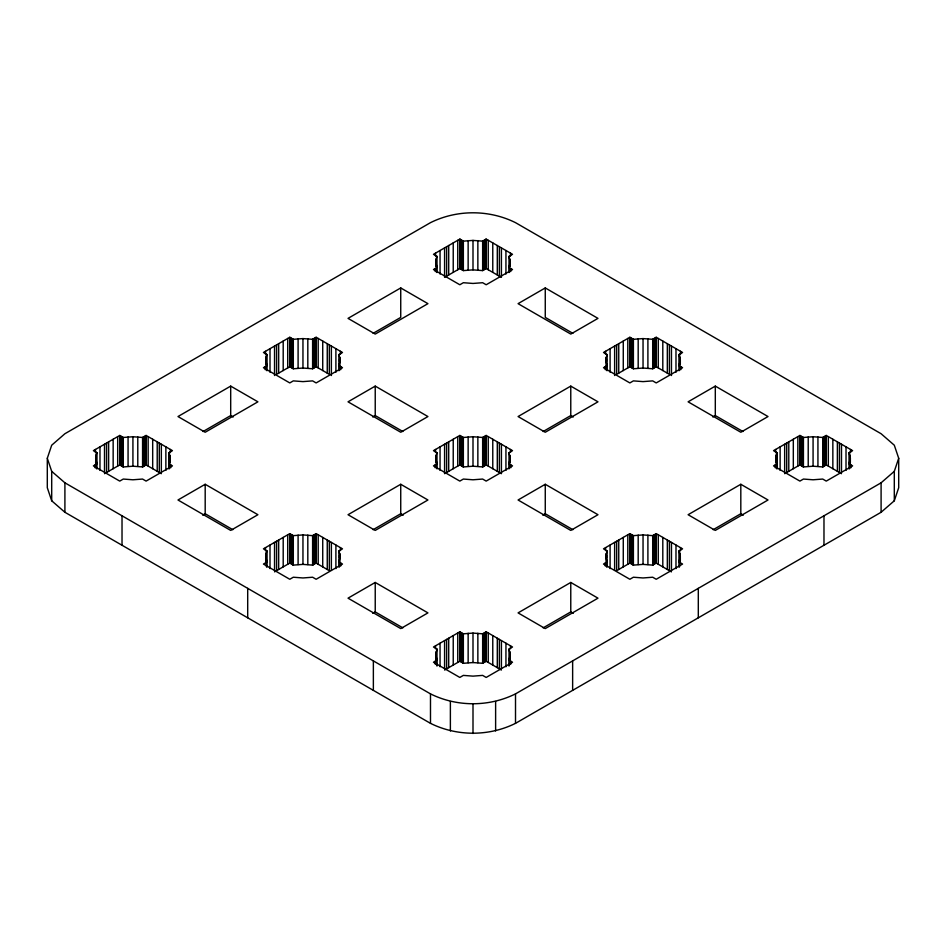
<?xml version="1.0" encoding="UTF-8"?>
<svg xmlns="http://www.w3.org/2000/svg" width="946" height="946" viewBox="0 0 946 946"><rect width="100%" height="100%" fill="white"/><g stroke="black" fill="none" stroke-linecap="round" stroke-linejoin="round"><path stroke-width="1.42" d="M95.652 462.689L95.972 455.464L96.918 452.696L93.382 450.663L119.74 435.444L123.276 437.478L132.925 436.756L142.574 437.478L146.098 435.444L172.456 450.663L168.932 452.696L168.932 468.897M168.932 452.696L170.185 458.266L168.932 463.847L172.456 465.881L146.098 481.1L142.574 479.054L132.925 479.788L123.276 479.054L119.74 481.1L93.382 465.881L96.918 463.847L95.652 458.266M265.684 364.517L266.003 357.292L266.949 354.525L263.426 352.491L289.783 337.273L293.307 339.307L302.957 338.585L312.606 339.307L316.141 337.273L342.499 352.491L338.964 354.525L338.964 370.726M265.684 560.86L266.003 553.635L266.949 550.868L263.426 548.834L289.783 533.615L293.307 535.649L302.957 534.928L312.606 535.649L316.141 533.615L342.499 548.834L338.964 550.868L338.964 567.068M435.728 266.346L436.047 259.121L436.993 256.354L433.469 254.32L459.827 239.102L463.351 241.135L473 240.414L482.649 241.135L486.173 239.102L512.531 254.32L509.007 256.354L509.007 272.554M435.728 462.689L436.047 455.464L436.993 452.696L433.469 450.663L459.827 435.444L463.351 437.478L473 436.756L482.649 437.478L486.173 435.444L512.531 450.663L509.007 452.696L509.007 468.897M435.728 660.509L435.728 654.608L436.993 649.039L433.469 647.005L459.827 631.786L463.351 633.82L473 633.099L482.649 633.82L486.173 631.786L512.531 647.005L509.007 649.039L509.007 666.079M509.007 256.354L510.272 261.924L509.007 267.493L512.531 269.539L486.173 284.758L482.649 282.712L473 283.445L463.351 282.712L459.827 284.758L433.469 269.539L436.993 267.493L435.728 261.924M509.007 452.696L510.272 458.266L509.007 463.847L512.531 465.881L486.173 481.1L482.649 479.054L473 479.788L463.351 479.054L459.827 481.1L433.469 465.881L436.993 463.847L435.728 458.266M509.007 649.039L510.272 654.608L509.007 660.19L512.531 662.224L486.173 677.442L482.649 675.397L473 676.13L463.351 675.397L459.827 677.442L433.469 662.224L436.993 660.19L435.728 654.608M607.036 354.525L605.771 360.095L607.036 365.676L603.501 367.71L629.859 382.929L633.394 380.883L643.043 381.616L652.693 380.883L656.217 382.929L682.574 367.71L679.051 365.676L680.316 360.095L679.051 354.525L682.574 352.491L656.217 337.273L652.693 339.307L643.043 338.585L633.394 339.307L629.859 337.273L603.501 352.491L607.036 354.525L607.036 370.726M607.036 550.868L605.771 556.437L607.036 562.019L603.501 564.053L629.859 579.271L633.394 577.226L643.043 577.959L652.693 577.226L656.217 579.271L682.574 564.053L679.051 562.019L680.316 556.437L679.051 550.868L682.574 548.834L656.217 533.615L652.693 535.649L643.043 534.928L633.394 535.649L629.859 533.615L603.501 548.834L607.036 550.868L607.036 567.068M775.815 462.689L776.122 455.464L777.068 452.696L773.544 450.663L799.902 435.444L803.426 437.478L813.075 436.756L822.724 437.478L826.26 435.444L852.618 450.663L849.082 452.696L849.082 468.897M849.082 452.696L850.348 458.266L849.082 463.847L852.618 465.881L826.26 481.1L822.724 479.054L813.075 479.788L803.426 479.054L799.902 481.1L773.544 465.881L777.068 463.847L775.815 458.266M47.3 458.266L51.699 445.211L64.907 433.729L430.489 222.653C456.93 209.515 489.07 209.515 515.511 222.653L881.093 433.729L894.301 445.211L898.7 458.266L898.7 487.734L894.301 500.789L881.093 512.271L515.511 723.347C489.07 736.485 456.93 736.485 430.489 723.347L64.907 512.271L51.699 500.789L47.3 487.734L47.3 458.266L51.699 471.333L51.699 500.789M894.301 500.789L894.301 471.333L898.7 458.266M51.699 471.333L64.907 482.815L430.489 693.879C456.93 707.029 489.07 707.029 515.511 693.879L881.093 482.815L894.301 471.333M230.694 386.11L177.978 416.547L205.187 432.251L257.903 401.825L230.694 386.11L230.694 415.578L203.083 431.518M400.737 287.939L348.022 318.376L375.231 334.08L427.935 303.654L400.737 287.939L400.737 317.407L373.126 333.347M104.509 473.698L119.74 464.9L123.276 466.946L132.925 466.212L142.574 466.946L146.098 464.9L161.34 473.698M329.314 344.888L329.314 374.344L316.141 366.729L312.606 368.774L302.957 368.041L293.307 368.774L289.783 366.729L276.599 374.344L276.599 344.888M501.415 247.899L501.415 277.355L486.173 268.558L482.649 270.603L473 269.87L463.351 270.603L459.827 268.558L444.585 277.355L444.585 247.899M205.187 484.281L177.978 499.996L230.694 530.422L257.903 514.719L205.187 484.281L205.187 513.749L232.799 529.689M375.231 386.11L348.022 401.825L400.737 432.251L427.935 416.547L375.231 386.11L375.231 415.578L402.842 431.518M545.263 287.939L518.065 303.654L570.769 334.08L597.978 318.376L545.263 287.939L545.263 317.407L572.874 333.347M202.716 515.168L205.187 513.749M372.759 416.997L375.231 415.578M400.737 484.281L348.022 514.719L375.231 530.422L427.935 499.996L400.737 484.281L400.737 513.749L373.126 529.689M570.769 386.11L518.065 416.547L545.263 432.251L597.978 401.825L570.769 386.11L570.769 415.578L543.158 431.518M274.541 571.869L289.783 563.071L293.307 565.117L302.957 564.384L312.606 565.117L316.141 563.071L329.314 570.686L329.314 541.23M501.415 444.242L501.415 473.698L486.173 464.9L482.649 466.946L473 466.212L463.351 466.946L459.827 464.9L444.585 473.698L444.585 444.242M669.401 344.888L669.401 374.344L656.217 366.729L652.693 368.774L643.043 368.041L633.394 368.774L629.859 366.729L616.686 374.344L616.686 344.888M375.231 582.452L348.022 598.168L400.737 628.593L427.935 612.89L375.231 582.452L375.231 611.92L402.842 627.86M545.263 484.281L518.065 499.996L570.769 530.422L597.978 514.719L545.263 484.281L545.263 513.749L572.874 529.689M715.306 386.11L688.097 401.825L740.813 432.251L768.022 416.547L715.306 386.11L715.306 415.578L742.917 431.518M372.759 613.339L375.231 611.92M542.791 515.168L545.263 513.749M712.835 416.997L715.306 415.578M570.769 582.452L518.065 612.89L545.263 628.593L597.978 598.168L570.769 582.452L570.769 611.92L543.158 627.86M740.813 484.281L688.097 514.719L715.306 530.422L768.022 499.996L740.813 484.281L740.813 513.749L713.201 529.689M444.585 670.04L459.827 661.242L463.351 663.288L473 662.555L482.649 663.288L486.173 661.242L501.415 670.04M671.459 571.869L656.217 563.071L652.693 565.117L643.043 564.384L633.394 565.117L629.859 563.071L616.686 570.686L616.686 541.23M784.66 473.698L799.902 464.9L803.426 466.946L813.075 466.212L822.724 466.946L826.26 464.9L841.491 473.698M570.769 415.578L573.241 416.997M740.813 513.749L743.284 515.168M230.694 415.578L233.165 416.997M400.737 513.749L403.209 515.168M570.769 611.92L573.241 613.339M338.964 354.525L340.229 360.095L338.964 365.676L342.499 367.71L316.141 382.929L312.606 380.883L302.957 381.616L293.307 380.883L289.783 382.929L263.426 367.71L266.949 365.676L265.684 360.095M338.964 550.868L340.229 556.437L338.964 562.019L342.499 564.053L316.141 579.271L312.606 577.226L302.957 577.959L293.307 577.226L289.783 579.271L263.426 564.053L266.949 562.019L265.684 556.437M881.093 482.815L881.093 512.271M850.844 464.864L850.844 467.809M850.549 449.468L850.549 452.425M850.348 458.266L850.348 462.689M850.028 455.464L850.028 462.831M849.638 452.377L849.638 468.577M846.02 446.855L846.02 470.422M841.491 444.242L841.491 472.231M839.433 443.059L839.433 472.515M837.376 441.865L837.376 471.321M832.847 439.251L832.847 468.708M828.318 436.638L828.318 466.094M826.26 435.444L826.26 464.9M825.704 435.763L825.704 465.219M824.498 436.461L824.498 465.929M823.978 515.795L823.978 545.251M823.28 437.158L823.28 466.626M822.724 437.478L822.724 466.946M817.935 436.934L817.935 466.39M813.075 436.756L813.075 466.212M808.215 436.934L808.215 466.39M803.426 437.478L803.426 466.946M802.882 437.158L802.882 466.626M801.664 436.461L801.664 465.929M800.458 435.763L800.458 465.219M799.902 435.444L799.902 464.9M797.845 436.638L797.845 466.094M793.316 439.251L793.316 468.708M788.787 441.865L788.787 471.321M786.717 443.059L786.717 472.515M784.66 444.242L784.66 472.231M780.131 446.855L780.131 470.422M777.068 452.696L777.068 468.897M776.524 452.377L776.524 468.577M776.122 455.464L776.122 462.831M775.602 449.468L775.602 452.425M775.306 464.864L775.306 467.809M698.302 588.353L698.302 617.809M680.813 366.693L680.813 369.638M680.517 351.297L680.517 354.253M680.517 547.639L680.517 550.596M680.316 360.095L680.316 364.517M680.316 556.437L680.316 560.86M679.997 357.292L679.997 364.659M679.997 553.635L679.997 561.002M679.595 354.206L679.595 370.406M679.595 550.548L679.595 566.76M679.051 354.525L679.051 370.726M679.051 550.868L679.051 567.068M675.988 348.684L675.988 372.251M675.988 545.026L675.988 568.593M671.459 346.07L671.459 375.527M671.459 542.413L671.459 570.403M669.401 541.23L669.401 570.686M667.332 343.694L667.332 373.15M667.332 540.036L667.332 569.492M662.803 341.08L662.803 370.536M662.803 537.423L662.803 566.879M658.274 338.467L658.274 367.923M658.274 534.809L658.274 564.265M656.217 337.273L656.217 366.729M656.217 533.615L656.217 563.071M655.661 337.592L655.661 367.048M655.661 533.934L655.661 563.39M654.455 338.29L654.455 367.758M654.455 534.632L654.455 564.1M653.237 338.987L653.237 368.455M653.237 535.33L653.237 564.797M652.693 339.307L652.693 368.774M652.693 535.649L652.693 565.117M647.904 338.763L647.904 368.219M647.904 535.105L647.904 564.561M643.043 338.585L643.043 368.041M643.043 534.928L643.043 564.384M638.183 338.763L638.183 368.219M638.183 535.105L638.183 564.561M633.394 339.307L633.394 368.774M633.394 535.649L633.394 565.117M632.839 338.987L632.839 368.455M632.839 535.33L632.839 564.797M631.621 338.29L631.621 367.758M631.621 534.632L631.621 564.1M630.414 337.592L630.414 367.048M630.414 533.934L630.414 563.39M629.859 337.273L629.859 366.729M629.859 533.615L629.859 563.071M627.801 338.467L627.801 367.923M627.801 534.809L627.801 564.265M623.272 341.08L623.272 370.536M623.272 537.423L623.272 566.879M618.743 343.694L618.743 373.15M618.743 540.036L618.743 569.492M614.628 346.07L614.628 375.527M614.628 542.413L614.628 570.403M610.099 348.684L610.099 372.251M610.099 545.026L610.099 568.593M606.481 358.629L606.481 361.573M606.481 365.984L606.481 370.406M606.481 554.971L606.481 557.915M606.481 562.326L606.481 566.749M606.09 357.292L606.09 366.126M606.09 553.635L606.09 562.48M605.57 351.297L605.57 354.253M605.57 547.639L605.57 550.596M605.274 366.693L605.274 369.638M605.274 563.036L605.274 565.98M572.637 660.899L572.637 690.367M515.511 693.879L515.511 723.347M510.769 268.522L510.769 271.467M510.769 464.864L510.769 467.809M510.769 661.207L510.769 664.151M510.473 253.126L510.473 256.07M510.473 449.468L510.473 452.425M510.473 645.811L510.473 648.767M510.272 261.924L510.272 266.346M510.272 458.266L510.272 462.689M510.272 654.608L510.272 660.509M509.953 259.121L509.953 266.488M509.953 455.464L509.953 462.831M509.953 651.806L509.953 660.367M509.563 267.813L509.563 272.235M509.563 464.155L509.563 467.111M509.563 660.509L509.563 664.92M505.944 250.513L505.944 274.08M505.944 446.855L505.944 470.422M505.944 643.197L505.944 666.764M501.415 640.584L501.415 668.574M499.358 246.705L499.358 276.173M499.358 443.059L499.358 472.515M499.358 639.401L499.358 668.857M497.3 245.522L497.3 274.979M497.3 441.865L497.3 471.321M497.3 638.207L497.3 667.663M495.621 701.506L495.621 730.962M492.771 242.909L492.771 272.365M492.771 439.251L492.771 468.708M492.771 635.594L492.771 665.05M488.242 240.296L488.242 269.752M488.242 436.638L488.242 466.094M488.242 632.98L488.242 662.437M486.173 239.102L486.173 268.558M486.173 435.444L486.173 464.9M486.173 631.786L486.173 661.242M485.629 239.421L485.629 268.877M485.629 435.763L485.629 465.219M485.629 632.105L485.629 661.561M484.411 240.118L484.411 269.575M484.411 436.461L484.411 465.929M484.411 632.803L484.411 662.271M483.205 240.816L483.205 270.284M483.205 437.158L483.205 466.626M483.205 633.513L483.205 662.969M482.649 241.135L482.649 270.603M482.649 437.478L482.649 466.946M482.649 633.82L482.649 663.288M477.86 240.591L477.86 270.048M477.86 436.934L477.86 466.39M477.86 633.276L477.86 662.732M473 240.414L473 269.87M473 436.756L473 466.212M473 633.099L473 662.555M473 704.049L473 733.505M468.14 240.591L468.14 270.048M468.14 436.934L468.14 466.39M468.14 633.276L468.14 662.732M463.351 241.135L463.351 270.603M463.351 437.478L463.351 466.946M463.351 633.82L463.351 663.288M462.795 240.816L462.795 270.284M462.795 437.158L462.795 466.626M462.795 633.513L462.795 662.969M461.589 240.118L461.589 269.575M461.589 436.461L461.589 465.929M461.589 632.803L461.589 662.271M460.371 239.421L460.371 268.877M460.371 435.763L460.371 465.219M460.371 632.105L460.371 661.561M459.827 239.102L459.827 268.558M459.827 435.444L459.827 464.9M459.827 631.786L459.827 661.242M457.758 240.296L457.758 269.752M457.758 436.638L457.758 466.094M457.758 632.98L457.758 662.437M453.229 242.909L453.229 272.365M453.229 439.251L453.229 468.708M453.229 635.594L453.229 665.05M450.379 701.506L450.379 730.962M448.7 245.522L448.7 274.979M448.7 441.865L448.7 471.321M448.7 638.207L448.7 667.663M446.642 246.705L446.642 276.173M446.642 443.059L446.642 472.515M446.642 639.401L446.642 668.857M444.585 640.584L444.585 668.574M440.056 250.513L440.056 274.08M440.056 446.855L440.056 470.422M440.056 643.197L440.056 666.764M436.993 256.354L436.993 272.554M436.993 452.696L436.993 468.897M436.993 649.039L436.993 666.079M436.437 267.813L436.437 272.235M436.437 464.155L436.437 467.111M436.437 660.509L436.437 664.92M436.047 259.121L436.047 266.488M436.047 455.464L436.047 462.831M436.047 651.806L436.047 660.367M435.527 253.126L435.527 256.07M435.527 449.468L435.527 452.425M435.527 645.811L435.527 648.767M435.231 268.522L435.231 271.467M435.231 464.864L435.231 467.809M435.231 661.207L435.231 664.151M430.489 693.879L430.489 723.347M373.363 660.899L373.363 690.367M340.726 366.693L340.726 369.638M340.726 563.036L340.726 565.98M340.43 351.297L340.43 354.253M340.43 547.639L340.43 550.596M339.91 357.292L339.91 366.126M339.91 553.635L339.91 562.48M339.519 358.629L339.519 361.573M339.519 365.984L339.519 370.406M339.519 554.971L339.519 557.915M339.519 562.326L339.519 566.749M335.901 348.684L335.901 372.251M335.901 545.026L335.901 568.593M331.372 346.07L331.372 375.527M331.372 542.413L331.372 570.403M327.257 343.694L327.257 373.15M327.257 540.036L327.257 569.492M322.728 341.08L322.728 370.536M322.728 537.423L322.728 566.879M318.199 338.467L318.199 367.923M318.199 534.809L318.199 564.265M316.141 337.273L316.141 366.729M316.141 533.615L316.141 563.071M315.586 337.592L315.586 367.048M315.586 533.934L315.586 563.39M314.379 338.29L314.379 367.758M314.379 534.632L314.379 564.1M313.161 338.987L313.161 368.455M313.161 535.33L313.161 564.797M312.606 339.307L312.606 368.774M312.606 535.649L312.606 565.117M307.817 338.763L307.817 368.219M307.817 535.105L307.817 564.561M302.957 338.585L302.957 368.041M302.957 534.928L302.957 564.384M298.096 338.763L298.096 368.219M298.096 535.105L298.096 564.561M293.307 339.307L293.307 368.774M293.307 535.649L293.307 565.117M292.763 338.987L292.763 368.455M292.763 535.33L292.763 564.797M291.545 338.29L291.545 367.758M291.545 534.632L291.545 564.1M290.339 337.592L290.339 367.048M290.339 533.934L290.339 563.39M289.783 337.273L289.783 366.729M289.783 533.615L289.783 563.071M287.726 338.467L287.726 367.923M287.726 534.809L287.726 564.265M283.197 341.08L283.197 370.536M283.197 537.423L283.197 566.879M278.668 343.694L278.668 373.15M278.668 540.036L278.668 569.492M276.599 541.23L276.599 570.686M274.541 346.07L274.541 375.527M274.541 542.413L274.541 570.403M270.012 348.684L270.012 372.251M270.012 545.026L270.012 568.593M266.949 354.525L266.949 370.726M266.949 550.868L266.949 567.068M266.405 354.206L266.405 370.406M266.405 550.548L266.405 566.76M266.003 357.292L266.003 364.659M266.003 553.635L266.003 561.002M265.483 351.297L265.483 354.253M265.483 547.639L265.483 550.596M265.187 366.693L265.187 369.638M247.698 588.353L247.698 617.809M170.694 464.864L170.694 467.809M170.398 449.468L170.398 452.425M170.185 458.266L170.185 462.689M169.878 455.464L169.878 462.831M169.476 452.377L169.476 468.577M165.869 446.855L165.869 470.422M161.34 444.242L161.34 472.231M159.283 443.059L159.283 472.515M157.213 441.865L157.213 471.321M152.684 439.251L152.684 468.708M148.155 436.638L148.155 466.094M146.098 435.444L146.098 464.9M145.542 435.763L145.542 465.219M144.336 436.461L144.336 465.929M143.118 437.158L143.118 466.626M142.574 437.478L142.574 466.946M137.785 436.934L137.785 466.39M132.925 436.756L132.925 466.212M128.065 436.934L128.065 466.39M123.276 437.478L123.276 466.946M122.72 437.158L122.72 466.626M122.022 515.795L122.022 545.251M121.502 436.461L121.502 465.929M120.296 435.763L120.296 465.219M119.74 435.444L119.74 464.9M117.682 436.638L117.682 466.094M113.153 439.251L113.153 468.708M108.624 441.865L108.624 471.321M106.567 443.059L106.567 472.515M104.509 444.242L104.509 472.231M99.98 446.855L99.98 470.422M96.918 452.696L96.918 468.897M96.362 452.377L96.362 468.577M95.972 455.464L95.972 462.831M95.451 449.468L95.451 452.425M95.156 464.864L95.156 467.809M64.907 482.815L64.907 512.271"/></g></svg>
